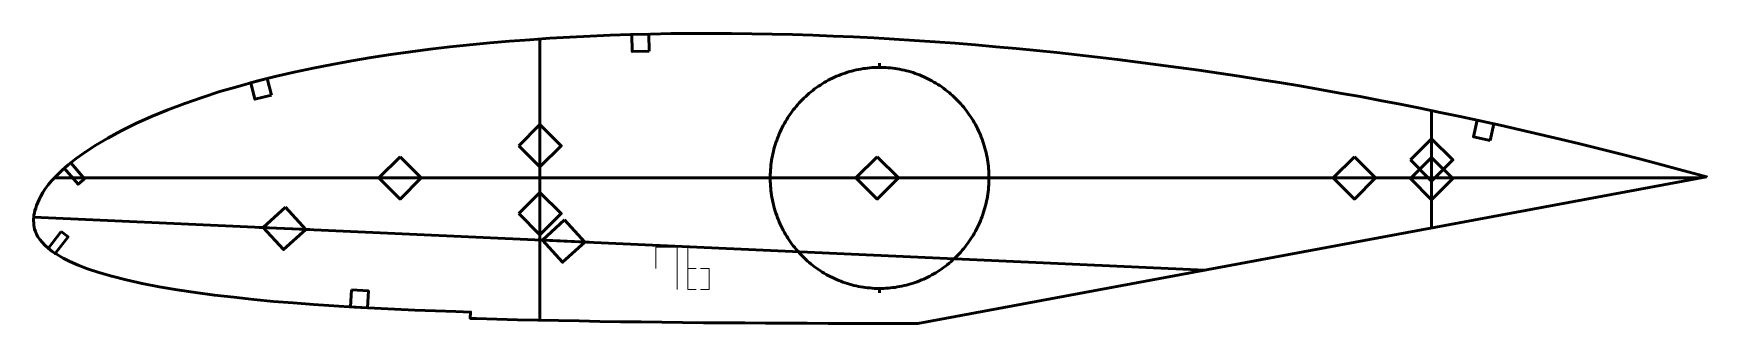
# Model space of a CAD drawing. Header units: metres. Extents: x 11 to 405, y 166 to 234.
import ezdxf

# ---------------------------------------------------------------- set-up
doc = ezdxf.new("R2010")
doc.units = ezdxf.units.M
doc.layers.add('Layer', color=1, linetype='Continuous', lineweight=50)
doc.layers.add('NumLabel', color=1, linetype='Continuous', lineweight=15)

msp = doc.modelspace()

# ---------------------------------------------------------------- linework, layer by layer
at = {"layer": 'Layer', "color": 7}
for p, q in [((130.14, 166.44), (130.14, 232.76)), ((130.14, 201.59), (130.14, 213.59)), ((340.14, 188.22), (340.14, 215.87)), ((340.14, 198.24), (340.14, 210.24)), ((340.14, 193.84), (340.14, 205.84)), ((15.77, 200), (403.37, 200)), ((91.19, 200), (103.19, 200)), ((130.14, 185.6), (130.14, 197.6)), ((203.57, 200), (215.57, 200)), ((315.95, 200), (327.95, 200)), ((10.91, 190.75), (286.8, 178.28)), ((63.99, 188.35), (75.98, 187.81)), ((129.72, 185.38), (141.7, 184.84))]:
    msp.add_line(p, q, dxfattribs=at)
at = {"layer": 'Layer'}
for p, q in [((210.14, 226.06), (210.14, 227.06)), ((184.37, 200), (183.37, 200)), ((235.9, 200), (236.9, 200)), ((210.14, 173.94), (210.14, 172.94))]:
    msp.add_line(p, q, dxfattribs=at)
for points in [[(404.89, 200.28), (404.89, 200.28), (403.14, 200.76), (398.47, 202.02), (393.79, 203.26), (389.11, 204.48), (384.43, 205.68), (379.75, 206.86), (375.08, 208.02), (370.4, 209.15), (365.7, 210.25), (361, 211.34), (356.3, 212.4), (351.6, 213.44), (346.89, 214.46), (342.18, 215.45), (337.46, 216.41), (332.74, 217.36), (328.03, 218.27), (323.3, 219.16), (318.56, 220.02), (313.82, 220.87), (309.08, 221.68), (304.34, 222.47), (299.59, 223.23), (294.82, 223.97), (290.06, 224.69), (285.3, 225.38), (280.53, 226.04), (275.75, 226.69), (270.98, 227.31), (266.2, 227.91), (261.43, 228.47), (256.65, 229.01), (251.86, 229.53), (247.08, 230.03), (242.29, 230.49), (237.5, 230.93), (232.72, 231.35), (227.94, 231.73), (223.15, 232.09), (218.36, 232.42), (213.57, 232.72), (208.77, 232.99), (203.98, 233.24), (199.2, 233.45), (194.42, 233.63), (189.63, 233.78), (184.85, 233.9), (180.07, 233.99), (175.28, 234.04), (170.51, 234.06), (165.73, 234.05), (160.97, 234.01), (156.21, 233.92), (151.45, 233.79), (146.69, 233.63), (141.94, 233.43), (137.2, 233.2), (132.46, 232.91), (127.73, 232.59), (123, 232.23), (118.3, 231.84), (113.61, 231.39), (108.94, 230.89), (104.28, 230.34), (99.64, 229.73), (95.01, 229.07), (90.39, 228.35), (85.8, 227.59), (81.24, 226.76), (76.72, 225.88), (72.24, 224.92), (67.8, 223.89), (63.41, 222.78), (59.06, 221.59), (54.78, 220.34), (50.58, 218.99), (46.47, 217.56), (42.48, 216.06), (38.63, 214.47), (34.97, 212.82), (31.54, 211.14), (28.37, 209.41), (25.53, 207.72), (23.03, 206.09), (20.88, 204.54), (19.06, 203.09), (17.54, 201.78), (16.27, 200.53), (15.21, 199.41), (14.34, 198.4), (13.64, 197.45), (13.05, 196.54), (12.58, 195.72), (12.19, 194.95), (11.86, 194.2), (11.59, 193.53), (11.38, 192.9), (11.21, 192.3), (11.08, 191.76), (10.98, 191.23), (10.91, 190.72), (10.86, 190.29), (10.89, 189.91), (10.91, 189.38), (10.95, 188.89), (11.01, 188.4), (11.12, 187.9), (11.31, 187.35), (11.57, 186.77), (11.91, 186.15), (12.35, 185.51), (12.89, 184.83), (13.55, 184.13), (14.34, 183.41), (15.29, 182.67), (16.44, 181.91), (17.83, 181.12), (19.46, 180.29), (21.37, 179.44), (23.61, 178.58), (26.26, 177.71), (29.31, 176.83), (32.72, 175.94), (36.45, 175.11), (40.47, 174.33), (44.67, 173.6), (49.01, 172.95), (53.48, 172.38), (58.08, 171.87), (62.75, 171.37), (67.39, 170.9), (72.05, 170.52), (76.8, 170.19), (81.58, 169.87), (86.36, 169.55), (91.14, 169.27), (95.91, 169.04), (100.7, 168.83), (105.53, 168.66), (110.37, 168.49), (113.79, 168.38), (113.74, 166.88), (115.18, 166.84), (120.02, 166.69), (124.84, 166.57), (129.66, 166.44), (134.49, 166.35), (139.34, 166.27), (144.21, 166.19), (149.09, 166.11), (153.98, 166.04), (158.86, 165.97), (163.75, 165.91), (168.63, 165.86), (173.51, 165.83), (178.4, 165.8), (183.3, 165.78), (188.21, 165.75), (193.11, 165.73), (198.02, 165.71), (202.91, 165.69), (207.81, 165.67), (212.71, 165.67), (219.13, 165.66), (404.89, 200.28)], [(235.9, 200), (235.89, 200.55), (235.88, 201.09), (235.85, 201.64), (235.81, 202.19), (235.76, 202.73), (235.7, 203.28), (235.62, 203.82), (235.54, 204.36), (235.44, 204.9), (235.33, 205.44), (235.22, 205.97), (235.09, 206.5), (234.95, 207.03), (234.79, 207.56), (234.63, 208.08), (234.46, 208.6), (234.27, 209.11), (234.08, 209.62), (233.87, 210.13), (233.66, 210.63), (233.43, 211.13), (233.2, 211.62), (232.95, 212.11), (232.69, 212.59), (232.43, 213.07), (232.15, 213.54), (231.86, 214), (231.57, 214.46), (231.26, 214.91), (230.95, 215.36), (230.62, 215.8), (230.29, 216.23), (229.95, 216.66), (229.6, 217.07), (229.24, 217.48), (228.87, 217.89), (228.5, 218.28), (228.11, 218.67), (227.72, 219.04), (227.32, 219.41), (226.92, 219.77), (226.5, 220.13), (226.08, 220.47), (225.65, 220.8), (225.21, 221.13), (224.77, 221.45), (224.32, 221.75), (223.87, 222.05), (223.41, 222.34), (222.94, 222.61), (222.47, 222.88), (221.99, 223.14), (221.51, 223.38), (221.02, 223.62), (220.53, 223.85), (220.03, 224.06), (219.53, 224.27), (219.02, 224.46), (218.51, 224.64), (218, 224.82), (217.48, 224.98), (216.96, 225.13), (216.43, 225.27), (215.91, 225.4), (215.38, 225.51), (214.85, 225.62), (214.31, 225.71), (213.78, 225.8), (213.24, 225.87), (212.7, 225.93), (212.16, 225.98), (211.62, 226.01), (211.08, 226.04), (210.54, 226.05), (210, 226.06), (209.46, 226.05), (208.92, 226.03), (208.38, 226), (207.84, 225.95), (207.3, 225.9), (206.76, 225.83), (206.23, 225.76), (205.69, 225.67), (205.16, 225.57), (204.63, 225.46), (204.1, 225.33), (203.58, 225.2), (203.06, 225.05), (202.54, 224.9), (202.02, 224.73), (201.51, 224.55), (201, 224.36), (200.5, 224.16), (200, 223.95), (199.5, 223.73), (199.01, 223.5), (198.52, 223.26), (198.04, 223.01), (197.57, 222.75), (197.1, 222.47), (196.63, 222.19), (196.18, 221.9), (195.72, 221.6), (195.28, 221.29), (194.84, 220.97), (194.41, 220.64), (193.98, 220.3), (193.56, 219.95), (193.15, 219.6), (192.75, 219.23), (192.35, 218.86), (191.97, 218.47), (191.59, 218.08), (191.22, 217.69), (190.85, 217.28), (190.5, 216.87), (190.15, 216.44), (189.81, 216.02), (189.49, 215.58), (189.17, 215.14), (188.86, 214.69), (188.56, 214.23), (188.27, 213.77), (187.98, 213.3), (187.71, 212.83), (187.45, 212.35), (187.2, 211.87), (186.96, 211.38), (186.73, 210.88), (186.51, 210.38), (186.3, 209.88), (186.1, 209.37), (185.91, 208.86), (185.73, 208.34), (185.56, 207.82), (185.4, 207.29), (185.26, 206.77), (185.12, 206.24), (185, 205.7), (184.88, 205.17), (184.78, 204.63), (184.69, 204.09), (184.61, 203.55), (184.54, 203), (184.49, 202.46), (184.44, 201.91), (184.41, 201.37), (184.39, 200.82), (184.37, 200.27), (184.37, 199.73), (184.39, 199.18), (184.41, 198.63), (184.44, 198.09), (184.49, 197.54), (184.54, 197), (184.61, 196.45), (184.69, 195.91), (184.78, 195.37), (184.88, 194.83), (185, 194.3), (185.12, 193.76), (185.26, 193.23), (185.4, 192.71), (185.56, 192.18), (185.73, 191.66), (185.91, 191.14), (186.1, 190.63), (186.3, 190.12), (186.51, 189.62), (186.73, 189.12), (186.96, 188.62), (187.2, 188.13), (187.45, 187.65), (187.71, 187.17), (187.98, 186.7), (188.27, 186.23), (188.56, 185.77), (188.86, 185.31), (189.17, 184.86), (189.49, 184.42), (189.81, 183.98), (190.15, 183.56), (190.5, 183.13), (190.85, 182.72), (191.22, 182.31), (191.59, 181.92), (191.97, 181.53), (192.35, 181.14), (192.75, 180.77), (193.15, 180.4), (193.56, 180.05), (193.98, 179.7), (194.41, 179.36), (194.84, 179.03), (195.28, 178.71), (195.72, 178.4), (196.18, 178.1), (196.63, 177.81), (197.1, 177.53), (197.57, 177.25), (198.04, 176.99), (198.52, 176.74), (199.01, 176.5), (199.5, 176.27), (200, 176.05), (200.5, 175.84), (201, 175.64), (201.51, 175.45), (202.02, 175.27), (202.54, 175.1), (203.06, 174.95), (203.58, 174.8), (204.1, 174.67), (204.63, 174.54), (205.16, 174.43), (205.69, 174.33), (206.23, 174.24), (206.76, 174.17), (207.3, 174.1), (207.84, 174.05), (208.38, 174), (208.92, 173.97), (209.46, 173.95), (210, 173.94), (210.54, 173.95), (211.08, 173.96), (211.62, 173.99), (212.16, 174.02), (212.7, 174.07), (213.24, 174.13), (213.78, 174.2), (214.31, 174.29), (214.85, 174.38), (215.38, 174.49), (215.91, 174.6), (216.43, 174.73), (216.96, 174.87), (217.48, 175.02), (218, 175.18), (218.51, 175.36), (219.02, 175.54), (219.53, 175.73), (220.03, 175.94), (220.53, 176.15), (221.02, 176.38), (221.51, 176.62), (221.99, 176.86), (222.47, 177.12), (222.94, 177.39), (223.41, 177.66), (223.87, 177.95), (224.32, 178.25), (224.77, 178.55), (225.21, 178.87), (225.65, 179.2), (226.08, 179.53), (226.5, 179.87), (226.92, 180.23), (227.32, 180.59), (227.72, 180.96), (228.11, 181.33), (228.5, 181.72), (228.87, 182.11), (229.24, 182.52), (229.6, 182.93), (229.95, 183.34), (230.29, 183.77), (230.62, 184.2), (230.95, 184.64), (231.26, 185.09), (231.57, 185.54), (231.86, 186), (232.15, 186.46), (232.43, 186.93), (232.69, 187.41), (232.95, 187.89), (233.2, 188.38), (233.43, 188.87), (233.66, 189.37), (233.87, 189.87), (234.08, 190.38), (234.27, 190.89), (234.46, 191.4), (234.63, 191.92), (234.79, 192.44), (234.95, 192.97), (235.09, 193.5), (235.22, 194.03), (235.33, 194.56), (235.44, 195.1), (235.54, 195.64), (235.62, 196.18), (235.7, 196.72), (235.76, 197.27), (235.81, 197.81), (235.85, 198.36), (235.88, 198.91), (235.89, 199.45), (235.9, 200)]]:
    msp.add_lwpolyline(points, close=True, dxfattribs=at)
for points in [[(155.89, 229.91), (151.89, 229.8), (151.78, 233.8), (155.78, 233.91), (155.89, 229.91)], [(66.9, 219.54), (63.03, 218.56), (62.05, 222.44), (65.93, 223.42), (66.9, 219.54)], [(353.91, 208.83), (350, 209.7), (350.87, 213.6), (354.77, 212.74), (353.91, 208.83)], [(125.14, 207.59), (130.14, 212.59), (135.14, 207.59), (130.14, 202.59), (125.14, 207.59)], [(335.14, 204.24), (340.14, 209.24), (345.14, 204.24), (340.14, 199.24), (335.14, 204.24)], [(97.19, 205), (102.19, 200), (97.19, 195), (92.19, 200), (97.19, 205)], [(209.57, 205), (214.57, 200), (209.57, 195), (204.57, 200), (209.57, 205)], [(321.95, 205), (326.95, 200), (321.95, 195), (316.95, 200), (321.95, 205)], [(22.9, 199.79), (21.38, 198.49), (18.11, 202.27), (19.62, 203.58), (22.9, 199.79)], [(335.14, 199.84), (340.14, 204.84), (345.14, 199.84), (340.14, 194.84), (335.14, 199.84)], [(70.21, 193.08), (74.98, 187.86), (69.76, 183.09), (64.99, 188.31), (70.21, 193.08)], [(125.14, 191.6), (130.14, 196.6), (135.14, 191.6), (130.14, 186.6), (125.14, 191.6)], [(135.94, 190.1), (140.71, 184.88), (135.48, 180.11), (130.72, 185.34), (135.94, 190.1)], [(17.42, 187.35), (19, 186.13), (15.94, 182.17), (14.36, 183.39), (17.42, 187.35)], [(85.76, 173.6), (89.75, 173.36), (89.51, 169.37), (85.52, 169.6), (85.76, 173.6)]]:
    msp.add_lwpolyline(points, dxfattribs=at)
at = {"layer": 'NumLabel', "color": 1}
for points in [[(157.47, 178.67), (157.47, 183.67), (162.47, 183.67), (162.47, 173.67)], [(166.97, 183.67), (164.97, 183.67), (164.97, 173.67), (166.97, 173.67)], [(169.97, 183.67), (167.97, 183.67)], [(166.97, 178.67), (164.97, 178.67)], [(167.97, 173.67), (169.97, 173.67), (169.97, 178.67), (167.97, 178.67)]]:
    msp.add_lwpolyline(points, dxfattribs=at)

doc.saveas('drawing.dxf')
